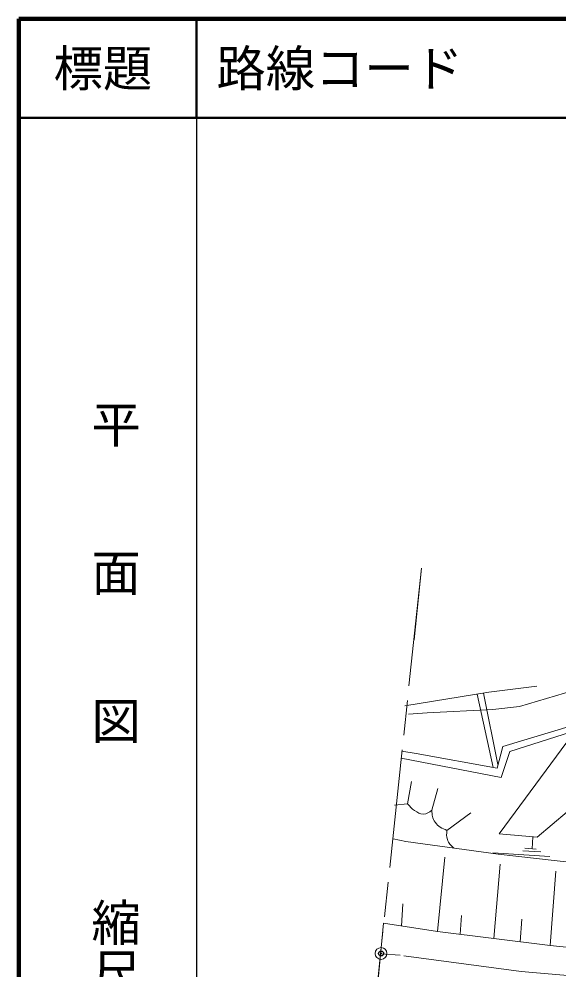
# Model space of a CAD drawing. Units: millimetres, scale not verified. Extents: x 40000 to 680000, y 20000 to 380000.
# Drawn here: x 40000 to 94611, y 283795 to 380000 of the extents above; entities that cross this region are included whole.
import ezdxf
from ezdxf.enums import TextEntityAlignment as Align

# ---------------------------------------------------------------- set-up
doc = ezdxf.new("R2010")
doc.units = ezdxf.units.MM
doc.header["$LTSCALE"] = 1000
doc.header["$PDMODE"] = 32
doc.header["$PDSIZE"] = 500
doc.linetypes.add('CHAIN', pattern=[18.5, 12, -1.5, 3.5, -1.5])
for name, color, linetype, lineweight in [('M-BGD', 7, 'Continuous', 13), ('M-BMK', 2, 'CHAIN', 13), ('M-BMK-SRVR', 3, 'Continuous', 13), ('M-TTL', 2, 'Continuous', 140), ('M-TTL-BAND', 7, 'Continuous', 25), ('M-TTL-LINE', 7, 'Continuous', 50), ('M-TTL-TXT', 7, 'Continuous', 13)]:
    doc.layers.add(name, color=color, linetype=linetype, lineweight=lineweight)
doc.layers.add('M-OTRS', color=6, linetype='Continuous')
doc.styles.add('@ＭＳ ゴシック', font='')
doc.styles.add('ＭＳ ゴシック', font='')
doc.styles.get('@ＭＳ ゴシック').set_extended_font_data('@MS Gothic')
doc.styles.get('ＭＳ ゴシック').set_extended_font_data('MS Gothic')

msp = doc.modelspace()

# ---------------------------------------------------------------- linework, layer by layer
at = {"layer": 'M-BGD'}
for p, q in [((87056, 311733), (88529, 304494)), ((86432, 311632), (88049, 304199)), ((79764, 302769), (79371, 300513)), ((82419, 302081), (81813, 299881)), ((78037, 300393), (79371, 300513)), ((85794, 299600), (83364, 297831)), ((77827, 296989), (77899, 296970)), ((91991, 295973), (92070, 297191)), ((88012, 295546), (93769, 295173)), ((91055, 295774), (92873, 295656)), ((91263, 296020), (92384, 295947)), ((82393, 287602), (83142, 295108)), ((88759, 294406), (88113, 286887)), ((94400, 293701), (93831, 286174)), ((78769, 288144), (78876, 290390)), ((84839, 289202), (84695, 287313)), ((90778, 286555), (90947, 288836)), ((75835, 276821), (76924, 288420)), ((76924, 288420), (82393, 287602)), ((82393, 287602), (88113, 286887)), ((88113, 286887), (93831, 286174)), ((93831, 286174), (99998, 285542))]:
    msp.add_line(p, q, dxfattribs=at)
for points in [[(79464, 309594), (81344, 309750), (88001, 310082), (90712, 310373), (95272, 311713), (105636, 315127), (111852, 317277), (113083, 317963), (113883, 318934), (123373, 329682)], [(78803, 305865), (80226, 305605), (88430, 304130), (89022, 306311), (100997, 309926), (115267, 314163), (116513, 314719), (118456, 315020), (123669, 315269), (128665, 314771), (136257, 312963), (139726, 311717), (150559, 308036)], [(78731, 305144), (88851, 303188), (89723, 305836), (98297, 308542), (112886, 313165), (117201, 314115), (120675, 314536), (125365, 314505), (130210, 313866), (136363, 312261), (139152, 311389), (150459, 307293)], [(125991, 313786), (117002, 313568), (95507, 306760), (88661, 297495), (92509, 297152), (98588, 302265), (102311, 304587), (107351, 306074), (109314, 306277), (115639, 306417), (122823, 311102)], [(79096, 310439), (87592, 311820), (92473, 312423)], [(77899, 296970), (79208, 296705), (88539, 295412), (96624, 294509), (112312, 293808), (124728, 293963), (138305, 294774), (148758, 295591), (165116, 296853), (166918, 296801)]]:
    msp.add_lwpolyline(points, dxfattribs=at)
for points, knots in [([(79371, 300513), (79645, 300191), (79758, 300059), (80073, 299853), (80390, 299645), (80589, 299460), (80968, 299475), (81334, 299489), (81533, 299649), (81813, 299881)], [0, 0, 0, 0, 1, 1, 1, 2, 2, 2, 3, 3, 3, 3]), ([(81813, 299881), (81852, 299366), (81891, 299068), (82168, 298653), (82483, 298182), (82824, 298058), (83364, 297831)], [0, 0, 0, 0, 1, 1, 1, 2, 2, 2, 2]), ([(83364, 297831), (83316, 297456), (83306, 297260), (83411, 296919), (83538, 296508), (83733, 296346), (84064, 296032)], [0, 0, 0, 0, 1, 1, 1, 2, 2, 2, 2])]:
    msp.add_open_spline(points, degree=3, knots=knots, dxfattribs=at)
at = {"layer": 'M-BMK'}
for p, q in [((80769, 324394), (76633, 285317)), ((80769, 324394), (80032, 317124)), ((72007, 239707), (76633, 285317))]:
    msp.add_line(p, q, dxfattribs=at)
msp.add_lwpolyline([(203086, 287991), (183083, 286569), (168626, 285401), (155609, 284382), (132127, 282621), (121638, 282018), (111501, 282079), (102518, 282563), (90885, 283545), (78625, 285181), (76633, 285317)], dxfattribs=at)
at = {"layer": 'M-BMK-SRVR'}
msp.add_circle((76685, 285367), 600, dxfattribs=at)
at = {"layer": 'M-OTRS'}
msp.add_point((76685, 285367), dxfattribs=at)
at = {"layer": 'M-TTL'}
for p, q in [((40000, 380000), (40000, 20000)), ((680000, 380000), (40000, 380000))]:
    msp.add_line(p, q, dxfattribs=at)
at = {"layer": 'M-TTL-BAND'}
msp.add_line((58000, 370000), (58000, 20000), dxfattribs=at)
at = {"layer": 'M-TTL-LINE'}
for p, q in [((58000, 380000), (58000, 370000)), ((40000, 370000), (680000, 370000))]:
    msp.add_line(p, q, dxfattribs=at)

# ---------------------------------------------------------------- texts
at = {"layer": 'M-TTL-BAND', "style": '@ＭＳ ゴシック'}
for s, p in [('平\u3000\u3000面\u3000\u3000図', (49777, 306475)), ('縮尺千分の一', (49777, 261030))]:
    msp.add_text(s, height=3666, rotation=270, dxfattribs=at).set_placement(p, align=Align.MIDDLE_RIGHT)
at = {"layer": 'M-TTL-TXT', "style": 'ＭＳ ゴシック'}
msp.add_text('標題', height=3666, dxfattribs=at).set_placement((48500, 375000), align=Align.MIDDLE_CENTER)
msp.add_text('路線コード      268', height=3666, dxfattribs=at).set_placement((60000, 375000), align=Align.MIDDLE_LEFT)

doc.saveas('drawing.dxf')
